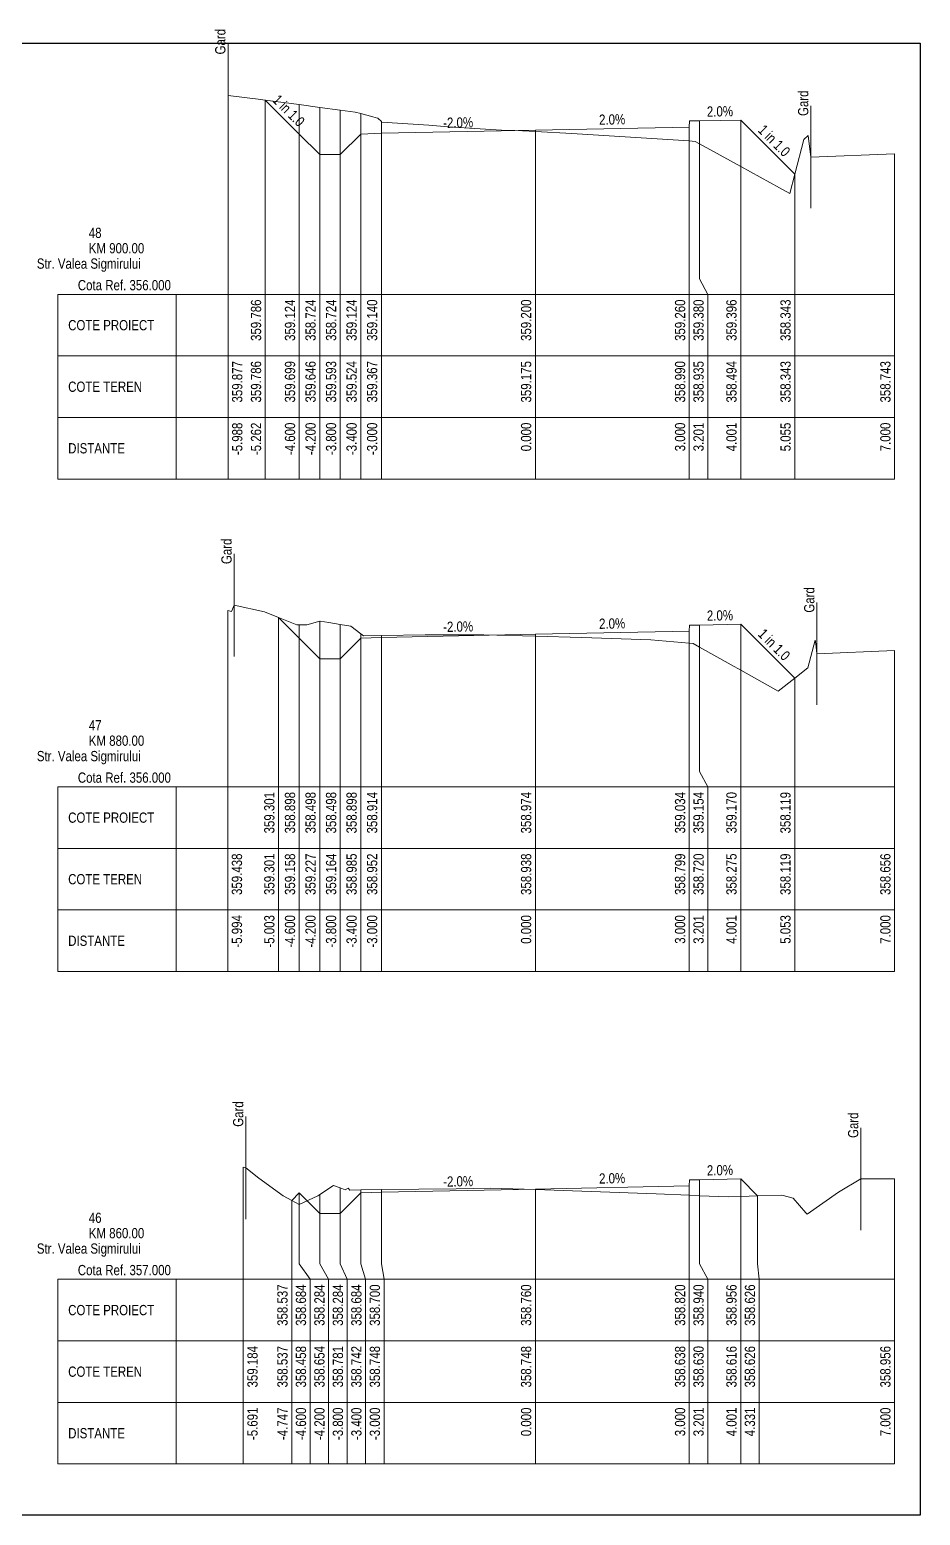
# Model space of a CAD drawing. Extents: x 1 to 634, y 0 to 594.
# Drawn here: x 417.15 to 434.5, y 0 to 28.96 of the extents above; entities that cross this region are included whole.
import ezdxf
from ezdxf.enums import TextEntityAlignment as Align

# ---------------------------------------------------------------- set-up
doc = ezdxf.new("R2010")
doc.units = 0
doc.header["$MEASUREMENT"] = 0
doc.layers.add('ARD-No Plot', color=1, linetype='Continuous', lineweight=0, plot=False)
for name, color, linetype, lineweight in [('Cartus', 7, 'Continuous', 0), ('DESIGN-TEXT', 7, 'Continuous', 0), ('EXISTING-TEXT', 7, 'Continuous', 0), ('LINES', 7, 'Continuous', 0), ('Text', 7, 'Continuous', 0), ('X-RL', 7, 'Continuous', 0), ('XPLOT-DESIGN', 5, 'Continuous', 0), ('XPLOT-EXISTING', 3, 'Continuous', 0), ('XPLOT-GRADE', 7, 'Continuous', 0), ('XPLOT-KM', 7, 'Continuous', 0), ('XPLOT-TITLE', 7, 'Continuous', 0)]:
    doc.layers.add(name, color=color, linetype=linetype, lineweight=lineweight)
doc.styles.add('$8$$0$Arial', font='arial.ttf', dxfattribs={"width": 0.8})

# ---------------------------------------------------------------- blocks, each defined once
blk = doc.blocks.new('$7$$0$A3_TRANSV_ALIN_TIRENA')
at = {"layer": ''}
blk.add_lwpolyline([(0, 0), (0, 287), (345, 287), (345, 0)], close=True, dxfattribs=at)

msp = doc.modelspace()

# ---------------------------------------------------------------- linework, layer by layer
at = {"layer": 'LINES'}
for p, q in [((421.012, 28.677), (421.012, 26.677)), ((421.012, 24.1), (421.012, 27.677)), ((421.012, 24.1), (421.012, 27.677)), ((421.738, 24.1), (421.738, 27.586)), ((421.738, 24.1), (421.738, 27.586)), ((421.738, 24.1), (421.738, 27.586)), ((422.4, 24.1), (422.4, 27.499)), ((422.4, 24.1), (422.4, 27.499)), ((422.4, 24.1), (422.4, 27.499)), ((422.8, 24.1), (422.8, 27.446)), ((422.8, 24.1), (422.8, 27.446)), ((422.8, 24.1), (422.8, 27.446)), ((423.2, 24.1), (423.2, 27.393)), ((423.2, 24.1), (423.2, 27.393)), ((423.2, 24.1), (423.2, 27.393)), ((423.6, 24.1), (423.6, 27.324)), ((423.6, 24.1), (423.6, 27.324)), ((423.6, 24.1), (423.6, 27.324)), ((432.369, 27.478), (432.369, 25.478)), ((424, 24.1), (424, 27.167)), ((424, 24.1), (424, 27.167)), ((424, 24.1), (424, 27.167)), ((427, 24.1), (427, 27)), ((427, 24.1), (427, 27)), ((427, 24.1), (427, 27)), ((430, 24.1), (430, 27.06)), ((430, 24.1), (430, 27.06)), ((430, 24.1), (430, 27.06)), ((430.201, 24.1), (430.201, 27.18)), ((430.201, 24.1), (430.201, 27.18)), ((430.201, 24.1), (430.201, 27.18)), ((431.001, 24.1), (431.001, 27.196)), ((431.001, 24.1), (431.001, 27.196)), ((431.001, 24.1), (431.001, 27.196)), ((434, 24.1), (434, 26.543)), ((434, 24.1), (434, 26.543)), ((432.055, 24.1), (432.055, 26.143)), ((432.055, 24.1), (432.055, 26.143)), ((432.055, 24.1), (432.055, 26.143)), ((421.012, 23.8), (421.012, 24.1)), ((421.012, 23.8), (421.012, 24.1)), ((421.738, 23.8), (421.738, 24.1)), ((421.738, 23.8), (421.738, 24.1)), ((421.738, 23.8), (421.738, 24.1)), ((422.4, 23.8), (422.4, 24.1)), ((422.4, 23.8), (422.4, 24.1)), ((422.4, 23.8), (422.4, 24.1)), ((422.8, 23.8), (422.8, 24.1)), ((422.8, 23.8), (422.8, 24.1)), ((422.8, 23.8), (422.8, 24.1)), ((423.2, 23.8), (423.2, 24.1)), ((423.2, 23.8), (423.2, 24.1)), ((423.2, 23.8), (423.2, 24.1)), ((423.6, 23.8), (423.6, 24.1)), ((423.6, 23.8), (423.6, 24.1)), ((423.6, 23.8), (423.6, 24.1)), ((424, 23.8), (424, 24.1)), ((424, 23.8), (424, 24.1)), ((424, 23.8), (424, 24.1)), ((427, 23.8), (427, 24.1)), ((427, 23.8), (427, 24.1)), ((427, 23.8), (427, 24.1)), ((430, 23.8), (430, 24.1)), ((430, 23.8), (430, 24.1)), ((430, 23.8), (430, 24.1)), ((430.36, 23.8), (430.201, 24.1)), ((430.36, 23.8), (430.201, 24.1)), ((430.36, 23.8), (430.201, 24.1)), ((431.001, 23.8), (431.001, 24.1)), ((431.001, 23.8), (431.001, 24.1)), ((431.001, 23.8), (431.001, 24.1)), ((432.055, 23.8), (432.055, 24.1)), ((432.055, 23.8), (432.055, 24.1)), ((432.055, 23.8), (432.055, 24.1)), ((434, 23.8), (434, 24.1)), ((434, 23.8), (434, 24.1)), ((417.698, 22.6), (417.698, 23.8)), ((417.698, 23.8), (420, 23.8)), ((420, 20.2), (420, 23.8)), ((420, 23.8), (434, 23.8)), ((421.012, 20.2), (421.012, 23.8)), ((421.012, 20.2), (421.012, 23.8)), ((421.738, 20.2), (421.738, 23.8)), ((421.738, 20.2), (421.738, 23.8)), ((421.738, 20.2), (421.738, 23.8)), ((422.4, 20.2), (422.4, 23.8)), ((422.4, 20.2), (422.4, 23.8)), ((422.4, 20.2), (422.4, 23.8)), ((422.8, 20.2), (422.8, 23.8)), ((422.8, 20.2), (422.8, 23.8)), ((422.8, 20.2), (422.8, 23.8)), ((423.2, 20.2), (423.2, 23.8)), ((423.2, 20.2), (423.2, 23.8)), ((423.2, 20.2), (423.2, 23.8)), ((423.6, 20.2), (423.6, 23.8)), ((423.6, 20.2), (423.6, 23.8)), ((423.6, 20.2), (423.6, 23.8)), ((424, 20.2), (424, 23.8)), ((424, 20.2), (424, 23.8)), ((424, 20.2), (424, 23.8)), ((427, 20.2), (427, 23.8)), ((427, 20.2), (427, 23.8)), ((427, 20.2), (427, 23.8)), ((430, 20.2), (430, 23.8)), ((430, 20.2), (430, 23.8)), ((430, 20.2), (430, 23.8)), ((430.36, 20.2), (430.36, 23.8)), ((430.36, 20.2), (430.36, 23.8)), ((430.36, 20.2), (430.36, 23.8)), ((431.001, 20.2), (431.001, 23.8)), ((431.001, 20.2), (431.001, 23.8)), ((431.001, 20.2), (431.001, 23.8)), ((432.055, 20.2), (432.055, 23.8)), ((432.055, 20.2), (432.055, 23.8)), ((432.055, 20.2), (432.055, 23.8)), ((434, 20.2), (434, 23.8)), ((434, 20.2), (434, 23.8)), ((434, 20.2), (434, 23.8)), ((417.698, 21.4), (417.698, 22.6)), ((417.698, 22.6), (420, 22.6)), ((420, 22.6), (417.698, 22.6)), ((420, 22.6), (434, 22.6)), ((417.698, 20.2), (417.698, 21.4)), ((417.698, 21.4), (420, 21.4)), ((420, 21.4), (417.698, 21.4)), ((420, 21.4), (434, 21.4)), ((420, 20.2), (417.698, 20.2)), ((420, 20.2), (434, 20.2)), ((421.133, 18.742), (421.133, 16.742)), ((432.487, 17.796), (432.487, 15.796)), ((421.006, 14.5), (421.006, 17.638)), ((421.006, 14.5), (421.006, 17.638)), ((421.997, 14.5), (421.997, 17.501)), ((421.997, 14.5), (421.997, 17.501)), ((421.997, 14.5), (421.997, 17.501)), ((422.8, 14.5), (422.8, 17.427)), ((422.8, 14.5), (422.8, 17.427)), ((422.8, 14.5), (422.8, 17.427)), ((422.4, 14.5), (422.4, 17.358)), ((422.4, 14.5), (422.4, 17.358)), ((422.4, 14.5), (422.4, 17.358)), ((423.2, 14.5), (423.2, 17.364)), ((423.2, 14.5), (423.2, 17.364)), ((423.2, 14.5), (423.2, 17.364)), ((423.6, 14.5), (423.6, 17.185)), ((423.6, 14.5), (423.6, 17.185)), ((423.6, 14.5), (423.6, 17.185)), ((424, 14.5), (424, 17.152)), ((424, 14.5), (424, 17.152)), ((424, 14.5), (424, 17.152)), ((427, 14.5), (427, 17.174)), ((427, 14.5), (427, 17.174)), ((427, 14.5), (427, 17.174)), ((430, 14.5), (430, 17.234)), ((430, 14.5), (430, 17.234)), ((430, 14.5), (430, 17.234)), ((430.201, 14.5), (430.201, 17.354)), ((430.201, 14.5), (430.201, 17.354)), ((430.201, 14.5), (430.201, 17.354)), ((431.001, 14.5), (431.001, 17.37)), ((431.001, 14.5), (431.001, 17.37)), ((431.001, 14.5), (431.001, 17.37)), ((434, 14.5), (434, 16.856)), ((434, 14.5), (434, 16.856)), ((432.053, 14.5), (432.053, 16.319)), ((432.053, 14.5), (432.053, 16.319)), ((432.053, 14.5), (432.053, 16.319)), ((421.006, 14.2), (421.006, 14.5)), ((421.006, 14.2), (421.006, 14.5)), ((421.997, 14.2), (421.997, 14.5)), ((421.997, 14.2), (421.997, 14.5)), ((421.997, 14.2), (421.997, 14.5)), ((422.4, 14.2), (422.4, 14.5)), ((422.4, 14.2), (422.4, 14.5)), ((422.4, 14.2), (422.4, 14.5)), ((422.8, 14.2), (422.8, 14.5)), ((422.8, 14.2), (422.8, 14.5)), ((422.8, 14.2), (422.8, 14.5)), ((423.2, 14.2), (423.2, 14.5)), ((423.2, 14.2), (423.2, 14.5)), ((423.2, 14.2), (423.2, 14.5)), ((423.6, 14.2), (423.6, 14.5)), ((423.6, 14.2), (423.6, 14.5)), ((423.6, 14.2), (423.6, 14.5)), ((424, 14.2), (424, 14.5)), ((424, 14.2), (424, 14.5)), ((424, 14.2), (424, 14.5)), ((427, 14.2), (427, 14.5)), ((427, 14.2), (427, 14.5)), ((427, 14.2), (427, 14.5)), ((430, 14.2), (430, 14.5)), ((430, 14.2), (430, 14.5)), ((430, 14.2), (430, 14.5)), ((430.36, 14.2), (430.201, 14.5)), ((430.36, 14.2), (430.201, 14.5)), ((430.36, 14.2), (430.201, 14.5)), ((431.001, 14.2), (431.001, 14.5)), ((431.001, 14.2), (431.001, 14.5)), ((431.001, 14.2), (431.001, 14.5)), ((432.053, 14.2), (432.053, 14.5)), ((432.053, 14.2), (432.053, 14.5)), ((432.053, 14.2), (432.053, 14.5)), ((434, 14.2), (434, 14.5)), ((434, 14.2), (434, 14.5)), ((417.698, 13), (417.698, 14.2)), ((417.698, 14.2), (420, 14.2)), ((420, 10.6), (420, 14.2)), ((420, 14.2), (434, 14.2)), ((421.006, 10.6), (421.006, 14.2)), ((421.006, 10.6), (421.006, 14.2)), ((421.997, 10.6), (421.997, 14.2)), ((421.997, 10.6), (421.997, 14.2)), ((421.997, 10.6), (421.997, 14.2)), ((422.4, 10.6), (422.4, 14.2)), ((422.4, 10.6), (422.4, 14.2)), ((422.4, 10.6), (422.4, 14.2)), ((422.8, 10.6), (422.8, 14.2)), ((422.8, 10.6), (422.8, 14.2)), ((422.8, 10.6), (422.8, 14.2)), ((423.2, 10.6), (423.2, 14.2)), ((423.2, 10.6), (423.2, 14.2)), ((423.2, 10.6), (423.2, 14.2)), ((423.6, 10.6), (423.6, 14.2)), ((423.6, 10.6), (423.6, 14.2)), ((423.6, 10.6), (423.6, 14.2)), ((424, 10.6), (424, 14.2)), ((424, 10.6), (424, 14.2)), ((424, 10.6), (424, 14.2)), ((427, 10.6), (427, 14.2)), ((427, 10.6), (427, 14.2)), ((427, 10.6), (427, 14.2)), ((430, 10.6), (430, 14.2)), ((430, 10.6), (430, 14.2)), ((430, 10.6), (430, 14.2)), ((430.36, 10.6), (430.36, 14.2)), ((430.36, 10.6), (430.36, 14.2)), ((430.36, 10.6), (430.36, 14.2)), ((431.001, 10.6), (431.001, 14.2)), ((431.001, 10.6), (431.001, 14.2)), ((431.001, 10.6), (431.001, 14.2)), ((432.053, 10.6), (432.053, 14.2)), ((432.053, 10.6), (432.053, 14.2)), ((432.053, 10.6), (432.053, 14.2)), ((434, 10.6), (434, 14.2)), ((434, 10.6), (434, 14.2)), ((434, 10.6), (434, 14.2)), ((417.698, 11.8), (417.698, 13)), ((417.698, 13), (420, 13)), ((420, 13), (417.698, 13)), ((420, 13), (434, 13)), ((417.698, 10.6), (417.698, 11.8)), ((417.698, 11.8), (420, 11.8)), ((420, 11.8), (417.698, 11.8)), ((420, 11.8), (434, 11.8)), ((420, 10.6), (417.698, 10.6)), ((420, 10.6), (434, 10.6)), ((421.36, 7.773), (421.36, 5.773)), ((433.343, 7.556), (433.343, 5.556)), ((421.309, 4.9), (421.309, 6.784)), ((421.309, 4.9), (421.309, 6.784)), ((423.2, 4.9), (423.2, 6.381)), ((423.2, 4.9), (423.2, 6.381)), ((423.2, 4.9), (423.2, 6.381)), ((430, 4.9), (430, 6.42)), ((430, 4.9), (430, 6.42)), ((430, 4.9), (430, 6.42)), ((430.201, 4.9), (430.201, 6.54)), ((430.201, 4.9), (430.201, 6.54)), ((430.201, 4.9), (430.201, 6.54)), ((431.001, 4.9), (431.001, 6.556)), ((431.001, 4.9), (431.001, 6.556)), ((431.001, 4.9), (431.001, 6.556)), ((434, 4.9), (434, 6.556)), ((434, 4.9), (434, 6.556)), ((422.253, 4.9), (422.253, 6.137)), ((422.253, 4.9), (422.253, 6.137)), ((422.253, 4.9), (422.253, 6.137)), ((422.4, 4.9), (422.4, 6.284)), ((422.4, 4.9), (422.4, 6.284)), ((422.4, 4.9), (422.4, 6.284)), ((422.8, 4.9), (422.8, 6.254)), ((422.8, 4.9), (422.8, 6.254)), ((422.8, 4.9), (422.8, 6.254)), ((423.6, 4.9), (423.6, 6.342)), ((423.6, 4.9), (423.6, 6.342)), ((423.6, 4.9), (423.6, 6.342)), ((424, 4.9), (424, 6.348)), ((424, 4.9), (424, 6.348)), ((424, 4.9), (424, 6.348)), ((427, 4.9), (427, 6.36)), ((427, 4.9), (427, 6.36)), ((427, 4.9), (427, 6.36)), ((431.331, 4.9), (431.331, 6.226)), ((431.331, 4.9), (431.331, 6.226)), ((431.331, 4.9), (431.331, 6.226)), ((421.309, 4.6), (421.309, 4.9)), ((421.309, 4.6), (421.309, 4.9)), ((422.253, 4.6), (422.253, 4.9)), ((422.253, 4.6), (422.253, 4.9)), ((422.253, 4.6), (422.253, 4.9)), ((422.613, 4.6), (422.4, 4.9)), ((422.613, 4.6), (422.4, 4.9)), ((422.613, 4.6), (422.4, 4.9)), ((422.973, 4.6), (422.8, 4.9)), ((422.973, 4.6), (422.8, 4.9)), ((422.973, 4.6), (422.8, 4.9)), ((423.333, 4.6), (423.2, 4.9)), ((423.333, 4.6), (423.2, 4.9)), ((423.333, 4.6), (423.2, 4.9)), ((423.693, 4.6), (423.6, 4.9)), ((423.693, 4.6), (423.6, 4.9)), ((423.693, 4.6), (423.6, 4.9)), ((424.053, 4.6), (424, 4.9)), ((424.053, 4.6), (424, 4.9)), ((424.053, 4.6), (424, 4.9)), ((427, 4.6), (427, 4.9)), ((427, 4.6), (427, 4.9)), ((427, 4.6), (427, 4.9)), ((430, 4.6), (430, 4.9)), ((430, 4.6), (430, 4.9)), ((430, 4.6), (430, 4.9)), ((430.36, 4.6), (430.201, 4.9)), ((430.36, 4.6), (430.201, 4.9)), ((430.36, 4.6), (430.201, 4.9)), ((431.001, 4.6), (431.001, 4.9)), ((431.001, 4.6), (431.001, 4.9)), ((431.001, 4.6), (431.001, 4.9)), ((431.361, 4.6), (431.331, 4.9)), ((431.361, 4.6), (431.331, 4.9)), ((431.361, 4.6), (431.331, 4.9)), ((434, 4.6), (434, 4.9)), ((434, 4.6), (434, 4.9)), ((417.698, 3.4), (417.698, 4.6)), ((417.698, 4.6), (420, 4.6)), ((420, 1), (420, 4.6)), ((420, 4.6), (434, 4.6)), ((421.309, 1), (421.309, 4.6)), ((421.309, 1), (421.309, 4.6)), ((422.253, 1), (422.253, 4.6)), ((422.253, 1), (422.253, 4.6)), ((422.253, 1), (422.253, 4.6)), ((422.613, 1), (422.613, 4.6)), ((422.613, 1), (422.613, 4.6)), ((422.613, 1), (422.613, 4.6)), ((422.973, 1), (422.973, 4.6)), ((422.973, 1), (422.973, 4.6)), ((422.973, 1), (422.973, 4.6)), ((423.333, 1), (423.333, 4.6)), ((423.333, 1), (423.333, 4.6)), ((423.333, 1), (423.333, 4.6)), ((423.693, 1), (423.693, 4.6)), ((423.693, 1), (423.693, 4.6)), ((423.693, 1), (423.693, 4.6)), ((424.053, 1), (424.053, 4.6)), ((424.053, 1), (424.053, 4.6)), ((424.053, 1), (424.053, 4.6)), ((427, 1), (427, 4.6)), ((427, 1), (427, 4.6)), ((427, 1), (427, 4.6)), ((430, 1), (430, 4.6)), ((430, 1), (430, 4.6)), ((430, 1), (430, 4.6)), ((430.36, 1), (430.36, 4.6)), ((430.36, 1), (430.36, 4.6)), ((430.36, 1), (430.36, 4.6)), ((431.001, 1), (431.001, 4.6)), ((431.001, 1), (431.001, 4.6)), ((431.001, 1), (431.001, 4.6)), ((431.361, 1), (431.361, 4.6)), ((431.361, 1), (431.361, 4.6)), ((431.361, 1), (431.361, 4.6)), ((434, 1), (434, 4.6)), ((434, 1), (434, 4.6)), ((434, 1), (434, 4.6)), ((417.698, 2.2), (417.698, 3.4)), ((417.698, 3.4), (420, 3.4)), ((420, 3.4), (417.698, 3.4)), ((420, 3.4), (434, 3.4)), ((417.698, 1), (417.698, 2.2)), ((417.698, 2.2), (420, 2.2)), ((420, 2.2), (417.698, 2.2)), ((420, 2.2), (434, 2.2)), ((420, 1), (417.698, 1)), ((420, 1), (434, 1))]:
    msp.add_line(p, q, dxfattribs=at)
at = {"layer": 'XPLOT-DESIGN'}
for p, q in [((421.738, 27.586), (422.4, 26.924)), ((423.6, 26.924), (424, 26.94)), ((424, 26.94), (427, 27)), ((427, 27), (430, 27.06)), ((430, 27.06), (430.001, 27.18)), ((430.001, 27.18), (430.201, 27.18)), ((430.201, 27.18), (431.001, 27.196)), ((431.001, 27.196), (432.055, 26.143)), ((422.4, 26.924), (422.8, 26.524)), ((423.2, 26.524), (423.6, 26.924)), ((422.8, 26.524), (423.2, 26.524)), ((421.997, 17.501), (422.4, 17.098)), ((422.4, 17.098), (422.8, 16.698)), ((423.2, 16.698), (423.6, 17.098)), ((423.6, 17.098), (424, 17.114)), ((424, 17.114), (427, 17.174)), ((427, 17.174), (430, 17.234)), ((430, 17.234), (430.001, 17.354)), ((430.001, 17.354), (430.201, 17.354)), ((430.201, 17.354), (431.001, 17.37)), ((431.001, 17.37), (432.053, 16.319)), ((422.8, 16.698), (423.2, 16.698)), ((427, 6.36), (430, 6.42)), ((430, 6.42), (430.001, 6.54)), ((430.001, 6.54), (430.201, 6.54)), ((430.201, 6.54), (431.001, 6.556)), ((431.001, 6.556), (431.331, 6.226)), ((422.253, 6.137), (422.4, 6.284)), ((422.4, 6.284), (422.8, 5.884)), ((423.2, 5.884), (423.6, 6.284)), ((423.6, 6.284), (424, 6.3)), ((424, 6.3), (427, 6.36)), ((422.8, 5.884), (423.2, 5.884))]:
    msp.add_line(p, q, dxfattribs=at)
at = {"layer": 'XPLOT-EXISTING'}
for p, q in [((421.012, 27.677), (421.602, 27.604)), ((421.602, 27.604), (421.738, 27.586)), ((421.738, 27.586), (422.4, 27.499)), ((422.4, 27.499), (422.8, 27.446)), ((422.8, 27.446), (423.2, 27.393)), ((423.2, 27.393), (423.488, 27.355)), ((423.488, 27.355), (423.6, 27.324)), ((423.6, 27.324), (423.836, 27.259)), ((423.836, 27.259), (423.922, 27.237)), ((423.922, 27.237), (423.932, 27.232)), ((423.932, 27.232), (424, 27.167)), ((424, 27.167), (424.007, 27.16)), ((424.007, 27.16), (424.923, 27.096)), ((424.923, 27.096), (425.3, 27.066)), ((425.3, 27.066), (426.446, 26.993)), ((426.446, 26.993), (426.601, 26.993)), ((426.601, 26.993), (426.75, 26.989)), ((426.75, 26.989), (427, 26.975)), ((427, 26.975), (427, 26.975)), ((427, 26.975), (427.709, 26.933)), ((427.709, 26.933), (430, 26.79)), ((430, 26.79), (430.115, 26.783)), ((430.115, 26.783), (430.201, 26.735)), ((430.201, 26.735), (431.001, 26.294)), ((432.055, 26.143), (432.231, 26.82)), ((432.231, 26.82), (432.317, 26.897)), ((432.317, 26.897), (432.369, 26.478)), ((432.369, 26.478), (434, 26.543)), ((434, 26.543), (434, 26.543)), ((431.001, 26.294), (431.754, 25.879)), ((431.957, 25.766), (432.055, 26.143)), ((431.754, 25.879), (431.957, 25.766)), ((421.083, 17.615), (421.133, 17.742)), ((421.133, 17.742), (421.722, 17.613)), ((421.006, 17.638), (421.083, 17.615)), ((421.722, 17.613), (421.997, 17.501)), ((421.997, 17.501), (422.35, 17.358)), ((422.546, 17.359), (422.8, 17.427)), ((422.8, 17.427), (422.809, 17.429)), ((422.809, 17.429), (422.974, 17.402)), ((422.974, 17.402), (423.2, 17.364)), ((422.35, 17.358), (422.4, 17.358)), ((422.4, 17.358), (422.546, 17.359)), ((423.2, 17.364), (423.403, 17.33)), ((423.403, 17.33), (423.6, 17.185)), ((423.6, 17.185), (423.652, 17.147)), ((423.652, 17.147), (424, 17.152)), ((424, 17.152), (424.852, 17.163)), ((424.852, 17.163), (425.994, 17.164)), ((425.994, 17.164), (427, 17.138)), ((427, 17.138), (427, 17.138)), ((427, 17.138), (427.903, 17.114)), ((427.903, 17.114), (429.25, 17.068)), ((429.25, 17.068), (430, 16.999)), ((430, 16.999), (430.072, 16.992)), ((430.072, 16.992), (430.201, 16.92)), ((430.201, 16.92), (430.816, 16.579)), ((432.31, 16.52), (432.449, 17.061)), ((432.449, 17.061), (432.463, 16.987)), ((432.463, 16.987), (432.487, 16.796)), ((432.487, 16.796), (434, 16.856)), ((434, 16.856), (434, 16.856)), ((430.816, 16.579), (431.001, 16.475)), ((432.053, 16.319), (432.31, 16.52)), ((431.001, 16.475), (431.729, 16.065)), ((431.729, 16.065), (432.053, 16.319)), ((421.309, 6.784), (421.36, 6.773)), ((421.36, 6.773), (421.611, 6.573)), ((421.611, 6.573), (422.086, 6.228)), ((422.8, 6.254), (423.067, 6.432)), ((423.067, 6.432), (423.2, 6.381)), ((423.2, 6.381), (423.292, 6.346)), ((423.292, 6.346), (423.352, 6.379)), ((423.352, 6.379), (423.383, 6.339)), ((425.46, 6.367), (426.119, 6.38)), ((426.119, 6.38), (427, 6.348)), ((432.904, 6.298), (433.343, 6.556)), ((433.343, 6.556), (434, 6.556)), ((434, 6.556), (434, 6.556)), ((422.086, 6.228), (422.253, 6.137)), ((422.253, 6.137), (422.4, 6.058)), ((422.401, 6.057), (422.76, 6.227)), ((422.76, 6.227), (422.8, 6.254)), ((423.383, 6.339), (423.6, 6.342)), ((423.6, 6.342), (424, 6.348)), ((424, 6.348), (425.46, 6.367)), ((427, 6.348), (427, 6.348)), ((427, 6.348), (429.354, 6.264)), ((429.354, 6.264), (430, 6.238)), ((430, 6.238), (430.201, 6.23)), ((430.201, 6.23), (430.758, 6.208)), ((430.758, 6.208), (431.001, 6.216)), ((431.001, 6.216), (431.331, 6.226)), ((431.331, 6.226), (431.802, 6.242)), ((431.802, 6.242), (432.021, 6.183)), ((432.021, 6.183), (432.268, 5.893)), ((432.297, 5.867), (432.904, 6.298)), ((422.4, 6.058), (422.401, 6.057)), ((432.268, 5.893), (432.297, 5.867))]:
    msp.add_line(p, q, dxfattribs=at)

# ---------------------------------------------------------------- block references
at = {"layer": 'Cartus', "xscale": 0.1, "yscale": 0.1, "zscale": 0.1}
msp.add_blockref('$7$$0$A3_TRANSV_ALIN_TIRENA', (400, 0), dxfattribs=at)

# ---------------------------------------------------------------- texts
at = {"layer": 'ARD-No Plot', "style": '$8$$0$Arial', "width": 0.8}
for p in [(418.3, 24.3), (418.3, 14.7), (418.3, 5.1)]:
    msp.add_text('Str. Valea Sigmirului', height=0.2, dxfattribs=at).set_placement(p, align=Align.CENTER)
at = {"layer": 'DESIGN-TEXT', "style": '$8$$0$Arial', "width": 0.8}
for s, p in [('359.786', (421.658, 23.7)), ('359.124', (422.32, 23.7)), ('358.724', (422.72, 23.7)), ('358.724', (423.12, 23.7)), ('359.124', (423.52, 23.7)), ('359.140', (423.92, 23.7)), ('359.200', (426.92, 23.7)), ('359.260', (429.92, 23.7)), ('359.380', (430.28, 23.7)), ('359.396', (430.921, 23.7)), ('358.343', (431.975, 23.7)), ('359.301', (421.917, 14.1)), ('358.898', (422.32, 14.1)), ('358.498', (422.72, 14.1)), ('358.498', (423.12, 14.1)), ('358.898', (423.52, 14.1)), ('358.914', (423.92, 14.1)), ('358.974', (426.92, 14.1)), ('359.034', (429.92, 14.1)), ('359.154', (430.28, 14.1)), ('359.170', (430.921, 14.1)), ('358.119', (431.973, 14.1)), ('358.537', (422.173, 4.5)), ('358.684', (422.533, 4.5)), ('358.284', (422.893, 4.5)), ('358.284', (423.253, 4.5)), ('358.684', (423.613, 4.5)), ('358.700', (423.973, 4.5)), ('358.760', (426.92, 4.5)), ('358.820', (429.92, 4.5)), ('358.940', (430.28, 4.5)), ('358.956', (430.921, 4.5)), ('358.626', (431.281, 4.5))]:
    msp.add_text(s, height=0.2, rotation=90, dxfattribs=at).set_placement(p, align=Align.RIGHT)
at = {"layer": 'EXISTING-TEXT', "style": '$8$$0$Arial', "width": 0.8}
for s, p in [('359.877', (421.292, 22.5)), ('359.786', (421.658, 22.5)), ('359.699', (422.32, 22.5)), ('359.646', (422.72, 22.5)), ('359.593', (423.12, 22.5)), ('359.524', (423.52, 22.5)), ('359.367', (423.92, 22.5)), ('359.175', (426.92, 22.5)), ('359.175', (426.92, 22.5)), ('358.990', (429.92, 22.5)), ('358.935', (430.28, 22.5)), ('358.494', (430.921, 22.5)), ('358.343', (431.975, 22.5)), ('358.743', (433.92, 22.5)), ('358.743', (433.92, 22.5)), ('359.438', (421.286, 12.9)), ('359.301', (421.917, 12.9)), ('359.158', (422.32, 12.9)), ('359.227', (422.72, 12.9)), ('359.164', (423.12, 12.9)), ('358.985', (423.52, 12.9)), ('358.952', (423.92, 12.9)), ('358.938', (426.92, 12.9)), ('358.938', (426.92, 12.9)), ('358.799', (429.92, 12.9)), ('358.720', (430.28, 12.9)), ('358.275', (430.921, 12.9)), ('358.119', (431.973, 12.9)), ('358.656', (433.92, 12.9)), ('358.656', (433.92, 12.9)), ('359.184', (421.589, 3.3)), ('358.537', (422.173, 3.3)), ('358.458', (422.533, 3.3)), ('358.654', (422.893, 3.3)), ('358.781', (423.253, 3.3)), ('358.742', (423.613, 3.3)), ('358.748', (423.973, 3.3)), ('358.748', (426.92, 3.3)), ('358.748', (426.92, 3.3)), ('358.638', (429.92, 3.3)), ('358.630', (430.28, 3.3)), ('358.616', (430.921, 3.3)), ('358.626', (431.281, 3.3)), ('358.956', (433.92, 3.3)), ('358.956', (433.92, 3.3))]:
    msp.add_text(s, height=0.2, rotation=90, dxfattribs=at).set_placement(p, align=Align.RIGHT)
at = {"layer": 'Text', "style": '$8$$0$Arial', "width": 0.8}
for p in [(420.962, 28.477), (432.319, 27.278), (421.083, 18.542), (432.437, 17.596), (421.31, 7.573), (433.293, 7.356)]:
    msp.add_text('Gard', height=0.2, rotation=90, dxfattribs=at).set_placement(p)
for s, p in [('-5.988', (421.292, 21.3)), ('-5.988', (421.292, 21.3)), ('-5.262', (421.658, 21.3)), ('-5.262', (421.658, 21.3)), ('-5.262', (421.658, 21.3)), ('-4.600', (422.32, 21.3)), ('-4.600', (422.32, 21.3)), ('-4.600', (422.32, 21.3)), ('-4.200', (422.72, 21.3)), ('-4.200', (422.72, 21.3)), ('-4.200', (422.72, 21.3)), ('-3.800', (423.12, 21.3)), ('-3.800', (423.12, 21.3)), ('-3.800', (423.12, 21.3)), ('-3.400', (423.52, 21.3)), ('-3.400', (423.52, 21.3)), ('-3.400', (423.52, 21.3)), ('-3.000', (423.92, 21.3)), ('-3.000', (423.92, 21.3)), ('-3.000', (423.92, 21.3)), ('0.000', (426.92, 21.3)), ('0.000', (426.92, 21.3)), ('0.000', (426.92, 21.3)), ('3.000', (429.92, 21.3)), ('3.000', (429.92, 21.3)), ('3.000', (429.92, 21.3)), ('3.201', (430.28, 21.3)), ('3.201', (430.28, 21.3)), ('3.201', (430.28, 21.3)), ('4.001', (430.921, 21.3)), ('4.001', (430.921, 21.3)), ('4.001', (430.921, 21.3)), ('5.055', (431.975, 21.3)), ('5.055', (431.975, 21.3)), ('5.055', (431.975, 21.3)), ('7.000', (433.92, 21.3)), ('7.000', (433.92, 21.3)), ('-5.994', (421.286, 11.7)), ('-5.994', (421.286, 11.7)), ('-5.003', (421.917, 11.7)), ('-5.003', (421.917, 11.7)), ('-5.003', (421.917, 11.7)), ('-4.600', (422.32, 11.7)), ('-4.600', (422.32, 11.7)), ('-4.600', (422.32, 11.7)), ('-4.200', (422.72, 11.7)), ('-4.200', (422.72, 11.7)), ('-4.200', (422.72, 11.7)), ('-3.800', (423.12, 11.7)), ('-3.800', (423.12, 11.7)), ('-3.800', (423.12, 11.7)), ('-3.400', (423.52, 11.7)), ('-3.400', (423.52, 11.7)), ('-3.400', (423.52, 11.7)), ('-3.000', (423.92, 11.7)), ('-3.000', (423.92, 11.7)), ('-3.000', (423.92, 11.7)), ('0.000', (426.92, 11.7)), ('0.000', (426.92, 11.7)), ('0.000', (426.92, 11.7)), ('3.000', (429.92, 11.7)), ('3.000', (429.92, 11.7)), ('3.000', (429.92, 11.7)), ('3.201', (430.28, 11.7)), ('3.201', (430.28, 11.7)), ('3.201', (430.28, 11.7)), ('4.001', (430.921, 11.7)), ('4.001', (430.921, 11.7)), ('4.001', (430.921, 11.7)), ('5.053', (431.973, 11.7)), ('5.053', (431.973, 11.7)), ('5.053', (431.973, 11.7)), ('7.000', (433.92, 11.7)), ('7.000', (433.92, 11.7)), ('-5.691', (421.589, 2.1)), ('-5.691', (421.589, 2.1)), ('-4.747', (422.173, 2.1)), ('-4.747', (422.173, 2.1)), ('-4.747', (422.173, 2.1)), ('-4.600', (422.533, 2.1)), ('-4.600', (422.533, 2.1)), ('-4.600', (422.533, 2.1)), ('-4.200', (422.893, 2.1)), ('-4.200', (422.893, 2.1)), ('-4.200', (422.893, 2.1)), ('-3.800', (423.253, 2.1)), ('-3.800', (423.253, 2.1)), ('-3.800', (423.253, 2.1)), ('-3.400', (423.613, 2.1)), ('-3.400', (423.613, 2.1)), ('-3.400', (423.613, 2.1)), ('-3.000', (423.973, 2.1)), ('-3.000', (423.973, 2.1)), ('-3.000', (423.973, 2.1)), ('0.000', (426.92, 2.1)), ('0.000', (426.92, 2.1)), ('0.000', (426.92, 2.1)), ('3.000', (429.92, 2.1)), ('3.000', (429.92, 2.1)), ('3.000', (429.92, 2.1)), ('3.201', (430.28, 2.1)), ('3.201', (430.28, 2.1)), ('3.201', (430.28, 2.1)), ('4.001', (430.921, 2.1)), ('4.001', (430.921, 2.1)), ('4.001', (430.921, 2.1)), ('4.331', (431.281, 2.1)), ('4.331', (431.281, 2.1)), ('4.331', (431.281, 2.1)), ('7.000', (433.92, 2.1)), ('7.000', (433.92, 2.1))]:
    msp.add_text(s, height=0.2, rotation=90, dxfattribs=at).set_placement(p, align=Align.RIGHT)
at = {"layer": 'X-RL', "style": '$8$$0$Arial', "width": 0.8}
for s, p in [('Cota Ref. 356.000', (419.9, 23.88)), ('Cota Ref. 356.000', (419.9, 14.28)), ('Cota Ref. 357.000', (419.9, 4.68))]:
    msp.add_text(s, height=0.2, dxfattribs=at).set_placement(p, align=Align.RIGHT)
at = {"layer": 'XPLOT-GRADE', "style": '$8$$0$Arial', "width": 0.8}
for s, rotation, p in [('1 in 1.0', 315, (422.126, 27.312)), ('-2.0%', 1.1458, (425.498, 27.05)), ('2.0%', 1.1458, (428.498, 27.11)), ('2.0%', 1.1458, (430.599, 27.268)), ('1 in 1.0', 315, (431.584, 26.726)), ('-2.0%', 1.1458, (425.498, 17.224)), ('2.0%', 1.1458, (428.498, 17.284)), ('2.0%', 1.1458, (430.599, 17.442)), ('1 in 1.0', 315, (431.583, 16.901)), ('2.0%', 1.1458, (428.498, 6.47)), ('2.0%', 1.1458, (430.599, 6.628)), ('-2.0%', 1.1458, (425.498, 6.41))]:
    msp.add_text(s, height=0.2, rotation=rotation, dxfattribs=at).set_placement(p, align=Align.CENTER)
at = {"layer": 'XPLOT-KM', "style": '$8$$0$Arial', "width": 0.8}
for s, p in [('48', (418.3, 24.9)), ('KM 900.00', (418.3, 24.6)), ('47', (418.3, 15.3)), ('KM 880.00', (418.3, 15)), ('46', (418.3, 5.7)), ('KM 860.00', (418.3, 5.4))]:
    msp.add_text(s, height=0.2, dxfattribs=at).set_placement(p)
at = {"layer": 'XPLOT-TITLE', "style": '$8$$0$Arial', "width": 0.8}
for s, p in [('COTE PROIECT', (417.898, 23.1)), ('COTE TEREN', (417.898, 21.9)), ('DISTANTE', (417.898, 20.7)), ('COTE PROIECT', (417.898, 13.5)), ('COTE TEREN', (417.898, 12.3)), ('DISTANTE', (417.898, 11.1)), ('COTE PROIECT', (417.898, 3.9)), ('COTE TEREN', (417.898, 2.7)), ('DISTANTE', (417.898, 1.5))]:
    msp.add_text(s, height=0.2, dxfattribs=at).set_placement(p)

doc.saveas('drawing.dxf')
